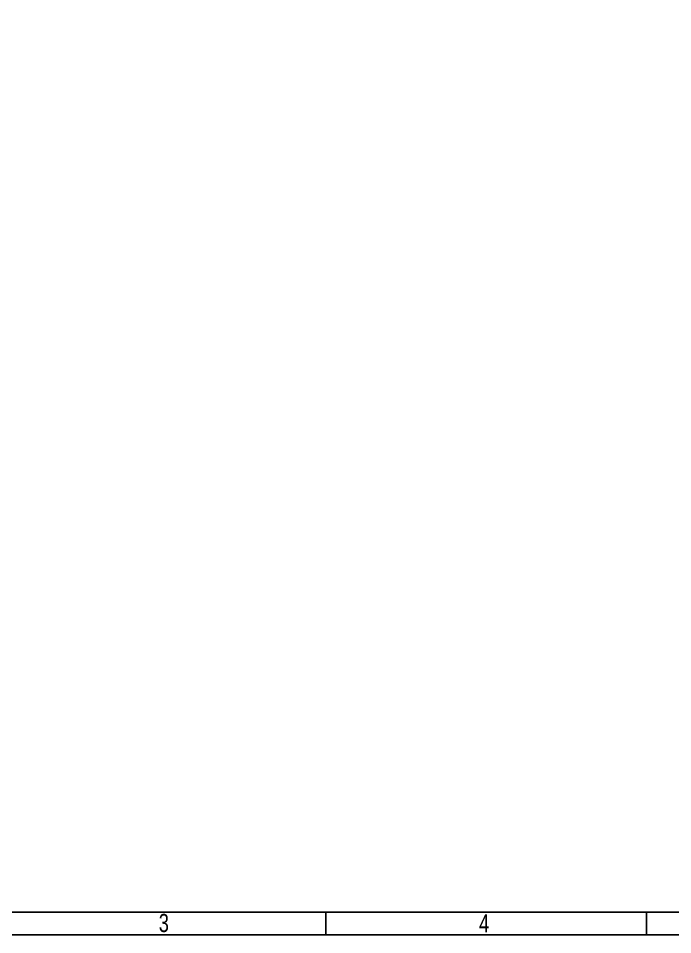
# Model space of a CAD drawing. Extents: x -57 to 527, y -107 to 303.
# Drawn here: x 94.3 to 240.7, y -106.7 to 98.3 of the extents above; entities that cross this region are included whole.
import ezdxf

# ---------------------------------------------------------------- set-up
doc = ezdxf.new("R2010")
doc.units = 0
doc.header["$MEASUREMENT"] = 0
doc.layers.add('BOARD_GEOMETRY_DIMENSION', color=2, linetype='CONTINUOUS')
doc.layers.add('BOARD_GEOMETRY_SILKSCREEN_TOP', color=1, linetype='CONTINUOUS')

msp = doc.modelspace()

# ---------------------------------------------------------------- linework, layer by layer
at = {"layer": 'BOARD_GEOMETRY_DIMENSION'}
for points in [[(-57.15, -106.68), (526.849848, -106.68), (526.849848, 303.320196), (-57.15, 303.320196), (-57.15, -106.68)], [(-52.15001, -101.68001), (521.849858, -101.68001)], [(163.100004, -106.68), (163.100004, -101.68001)], [(234.849924, -101.68001), (234.849924, -106.68)]]:
    msp.add_lwpolyline(points, dxfattribs=at)
at = {"layer": 'BOARD_GEOMETRY_SILKSCREEN_TOP'}
for points in [[(-57.15, -106.68), (526.849848, -106.68), (526.849848, 303.320196), (-57.15, 303.320196), (-57.15, -106.68)], [(-52.15001, -101.68001), (521.849858, -101.68001)], [(163.100004, -106.68), (163.100004, -101.68001)], [(234.849924, -101.68001), (234.849924, -106.68)]]:
    msp.add_lwpolyline(points, dxfattribs=at)

# ---------------------------------------------------------------- texts
at = {"layer": 'BOARD_GEOMETRY_DIMENSION', "width": 0.75}
for s, p in [('3', (125.742192, -106.097324)), ('4', (197.375018, -106.179874))]:
    msp.add_text(s, height=4.064, dxfattribs=at).set_placement(p)
at = {"layer": 'BOARD_GEOMETRY_SILKSCREEN_TOP', "width": 0.75}
for s, p in [('3', (125.742192, -106.097324)), ('4', (197.375018, -106.179874))]:
    msp.add_text(s, height=4.064, dxfattribs=at).set_placement(p)

doc.saveas('drawing.dxf')
